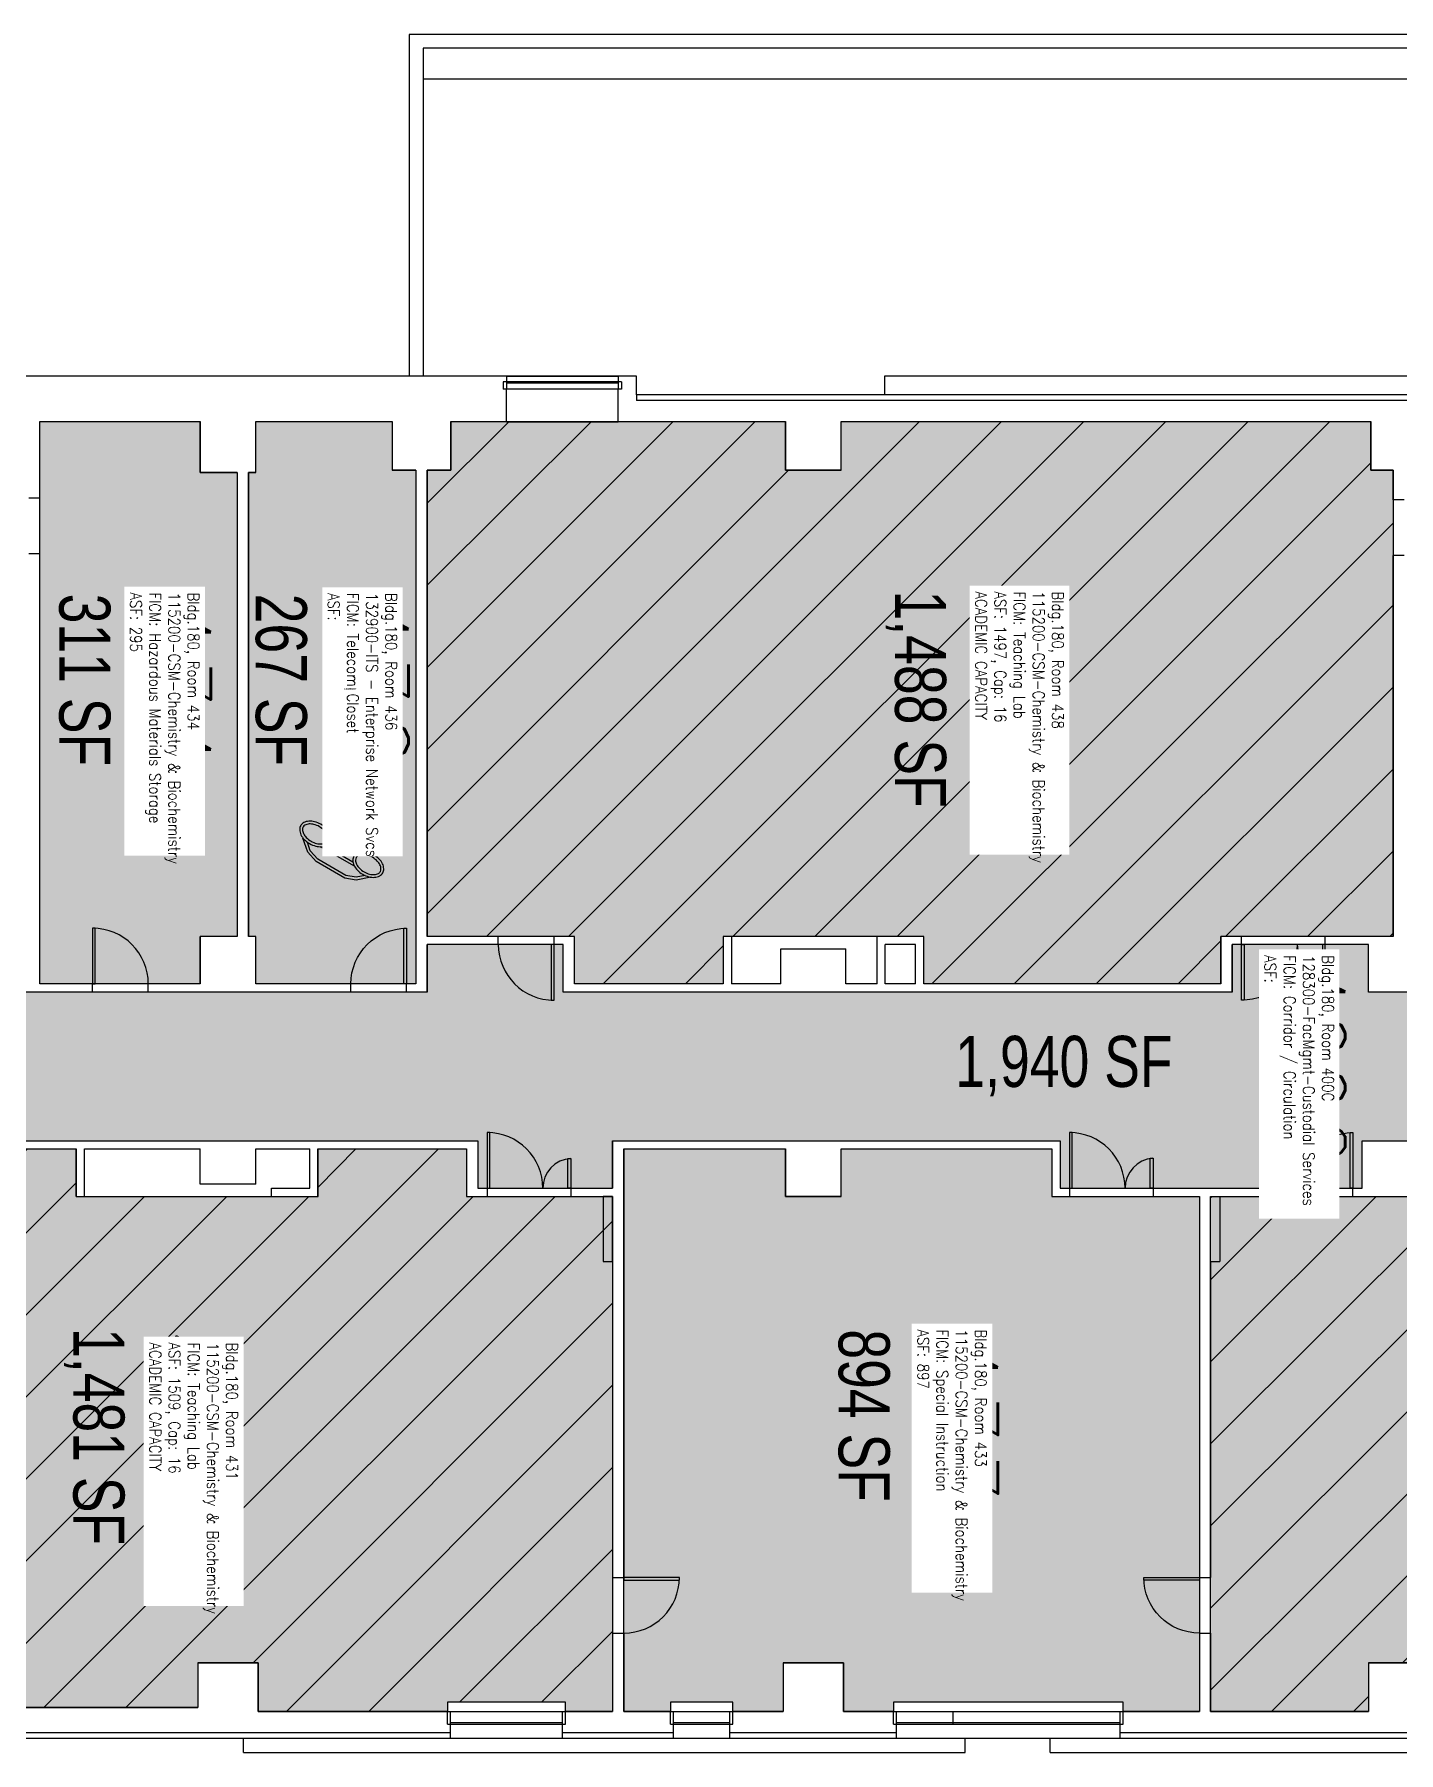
# Model space of a CAD drawing. Header units: inches. Extents: x 69211986 to 69217824, y 27675426 to 27678928.
# Drawn here: x 69215839 to 69216720, y 27677818 to 27678928 of the extents above; entities that cross this region are included whole.
import ezdxf
from ezdxf.enums import TextEntityAlignment as Align

# ---------------------------------------------------------------- set-up
doc = ezdxf.new("R2010")
doc.units = ezdxf.units.IN
doc.header["$LTSCALE"] = 0.25
doc.header["$MEASUREMENT"] = 0
doc.layers.get('0').update_dxf_attribs({"linetype": 'CONTINUOUS'})
for name, color, linetype in [('A-DOOR', 2, 'CONTINUOUS'), ('A-FLOR', 3, 'CONTINUOUS'), ('A-GLAZ', 1, 'CONTINUOUS'), ('A-IDEN-ICON', 4, 'CONTINUOUS'), ('A-IDEN-RNUM', 7, 'CONTINUOUS'), ('A-IDEN-SNUM', 4, 'CONTINUOUS'), ('A-IDEN-VNUM', 4, 'CONTINUOUS'), ('A-ROOF', 2, 'CONTINUOUS'), ('A-WALL', 5, 'CONTINUOUS'), ('AREA-ASSIGN', 7, 'CONTINUOUS'), ('AREA-GROSS', 1, 'CONTINUOUS'), ('AREA-TEXT', 3, 'CONTINUOUS'), ('Rooms-Capacity', 4, 'CONTINUOUS'), ('Rooms-Category-Color', 7, 'CONTINUOUS'), ('Rooms-College-Color', 7, 'CONTINUOUS'), ('Rooms-Department-Color', 7, 'CONTINUOUS'), ('Rooms-Division-Color', 7, 'CONTINUOUS'), ('Rooms-Information', 7, 'CONTINUOUS')]:
    doc.layers.add(name, color=color, linetype=linetype)
doc.styles.add('CP_AREA', font='arial.ttf', dxfattribs={"height": 15})
doc.styles.add('CP_ROOMSNUMBER', font='arial.ttf', dxfattribs={"height": 1})
doc.styles.add('ROOMVNUMBER', font='simplex.shx', dxfattribs={"width": 0.85})
pattern_1 = [(45, (0, 0), (-26.516504294, 26.516504294), [])]

# ---------------------------------------------------------------- blocks, each defined once
blk = doc.blocks.new('Z08D36')
at = {"linetype": 'Continuous', "lineweight": -3}
blk.add_lwpolyline([(-18, 0), (-16.25, 0), (-16.25, 36), (-18, 36)], close=True, dxfattribs=at)
blk.add_arc((-18, 0), 36, 0, 90)
blk = doc.blocks.new('CPPHONE')
for p, q in [((0.0096, 0.0252), (-0.0196, -0.0252)), ((0.0169, 0.0279), (-0.0182, -0.0329))]:
    blk.add_line(p, q)
for points in [[(0.0288, 0.0786, 0.139889), (0.0216, 0.0804, 0.107118), (0.0122, 0.0781, 0.079812), (0.0039, 0.0722, 0.067459), (-0.0035, 0.0626, 0.067459), (-0.008, 0.0515, 0.079812), (-0.009, 0.0413, 0.107118), (-0.0064, 0.032, 0.139889), (-0.0012, 0.0267, 0.139889), (0.0061, 0.0248, 0.107118), (0.0155, 0.0272, 0.079812), (0.0238, 0.0331, 0.067459), (0.0312, 0.0426, 0.067459), (0.0357, 0.0538, 0.079812), (0.0367, 0.0639, 0.107118), (0.034, 0.0732, 0.139889)], [(0.0263, 0.0743, 0.139889), (0.0218, 0.0754, 0.107118), (0.0144, 0.0736, 0.079812), (0.0074, 0.0686, 0.067459), (0.0008, 0.0601, 0.067459), (-0.0032, 0.0502, 0.079812), (-0.004, 0.0417, 0.107118), (-0.0019, 0.0344, 0.139889), (0.0013, 0.031, 0.139889), (0.0059, 0.0298, 0.107118), (0.0133, 0.0317, 0.079812), (0.0203, 0.0367, 0.067459), (0.0268, 0.0451, 0.067459), (0.0309, 0.055, 0.079812), (0.0317, 0.0636, 0.107118), (0.0296, 0.0709, 0.139889)], [(-0.0262, -0.0167, 0.139889), (-0.0334, -0.0148, 0.107118), (-0.0428, -0.0172, 0.079812), (-0.0511, -0.0231, 0.067459), (-0.0585, -0.0326, 0.067459), (-0.063, -0.0438, 0.079812), (-0.064, -0.0539, 0.107118), (-0.0614, -0.0632, 0.139889), (-0.0562, -0.0686, 0.139889), (-0.0489, -0.0704, 0.107118), (-0.0395, -0.0681, 0.079812), (-0.0312, -0.0622, 0.067459), (-0.0238, -0.0526, 0.067459), (-0.0193, -0.0415, 0.079812), (-0.0183, -0.0313, 0.107118), (-0.021, -0.022, 0.139889)], [(-0.0287, -0.021, 0.139889), (-0.0332, -0.0198, 0.107118), (-0.0406, -0.0217, 0.079812), (-0.0476, -0.0267, 0.067459), (-0.0542, -0.0351, 0.067459), (-0.0582, -0.045, 0.079812), (-0.059, -0.0536, 0.107118), (-0.0569, -0.0609, 0.139889), (-0.0537, -0.0643, 0.139889), (-0.0491, -0.0654, 0.107118), (-0.0417, -0.0636, 0.079812), (-0.0347, -0.0586, 0.067459), (-0.0282, -0.0501, 0.067459), (-0.0241, -0.0402, 0.079812), (-0.0233, -0.0317, 0.107118), (-0.0254, -0.0244, 0.139889)]]:
    blk.add_lwpolyline(points, format="xyb", close=True)
for points in [[(0.0364, 0.0572), (0.0417, 0.0308), (0.0382, 0.0108), (0.0082, -0.0411), (-0.0083, -0.0558), (-0.0338, -0.0645)], [(0.0334, 0.047), (0.0366, 0.0307), (0.0334, 0.0126), (0.0043, -0.0379), (-0.0109, -0.0514), (-0.0265, -0.0567)]]:
    blk.add_lwpolyline(points)

msp = doc.modelspace()

# ---------------------------------------------------------------- hatches: boundary and pattern name
at = {"layer": 'Rooms-Capacity'}
h = msp.add_hatch(dxfattribs=at)
h.set_pattern_fill('ANSI31', color=256, scale=300, style=0)
h.set_pattern_definition(pattern_1)
h.paths.add_polyline_path([(69216283.6, 27678314.6), (69216187.6, 27678314.6), (69216187.6, 27678345.3), (69216092.3, 27678345.3), (69216092.3, 27678646.5), (69216107.7, 27678646.5), (69216107.7, 27678678), (69216141.5, 27678678), (69216143.5, 27678678), (69216215.8, 27678678), (69216217.8, 27678678), (69216323.7, 27678678), (69216323.7, 27678646.5), (69216359.7, 27678646.5), (69216359.7, 27678678), (69216573.7, 27678678), (69216584.7, 27678678), (69216608.7, 27678678), (69216613.7, 27678678), (69216701.7, 27678678), (69216701.7, 27678646.5), (69216716.1, 27678646.5), (69216716.1, 27678345.3), (69216605, 27678345.3), (69216605, 27678314.6), (69216413, 27678314.6), (69216413, 27678345.3), (69216383, 27678345.3), (69216375.8, 27678345.3), (69216368.7, 27678345.3), (69216361.2, 27678345.3), (69216344.7, 27678345.3), (69216341.7, 27678345.3), (69216322.2, 27678345.3), (69216288.8, 27678345.3), (69216283.6, 27678345.3), (69216283.6, 27678314.6)])
h = msp.add_hatch(dxfattribs=at)
h.set_pattern_fill('ANSI31', color=256, scale=300, style=0)
h.set_pattern_definition(pattern_1)
h.paths.add_polyline_path([(69215912.7, 27678177.3), (69215936.7, 27678177.3), (69215945.7, 27678177.3), (69216021.9, 27678177.3), (69216021.9, 27678208.1), (69216117.8, 27678208.1), (69216117.8, 27678177.3), (69216212.1, 27678177.3), (69216212.1, 27677844.7), (69216181.8, 27677844.7), (69216181.8, 27677850.7), (69216105.5, 27677850.7), (69216105.5, 27677844.7), (69215983.2, 27677844.7), (69215983.2, 27677876.2), (69215944.2, 27677876.2), (69215944.2, 27677847.3), (69215605.2, 27677847.3), (69215605.2, 27677876.2), (69215588.3, 27677876.2), (69215588.3, 27678177.3), (69215673.7, 27678177.3), (69215673.7, 27678208.1), (69215865.7, 27678208.1), (69215865.7, 27678177.3), (69215871, 27678177.3)])
h = msp.add_hatch(dxfattribs=at)
h.set_pattern_fill('ANSI31', color=256, scale=300, style=0)
h.set_pattern_definition(pattern_1)
h.paths.add_polyline_path([(69217189.8, 27677844.7), (69217189.8, 27677850.7), (69217149.5, 27677850.7), (69217149.5, 27677844.7), (69217115.7, 27677844.7), (69217115.7, 27677876.2), (69217079.7, 27677876.2), (69217079.7, 27677844.7), (69216739.2, 27677844.7), (69216739.2, 27677876.2), (69216700.2, 27677876.2), (69216700.2, 27677844.7), (69216598.3, 27677844.7), (69216598.3, 27678177.3), (69216737.7, 27678177.3), (69216737.7, 27678208.1), (69216881.7, 27678208.1), (69216881.7, 27678177.3), (69216887, 27678177.3), (69216896.7, 27678177.3), (69216920.7, 27678177.3), (69216930.5, 27678177.3), (69216935.7, 27678177.3), (69216935.7, 27678208.1), (69217079.7, 27678208.1), (69217079.7, 27678177.3), (69217221.1, 27678177.3), (69217221.1, 27678099.9), (69217221.1, 27677844.7)])
at = {"layer": 'Rooms-Category-Color', "true_color": 0xe3c5e1}
msp.add_hatch(color=254, dxfattribs=at).paths.add_polyline_path([(69215842.3, 27678678), (69215945.7, 27678678), (69215945.7, 27678645), (69215969.7, 27678645), (69215969.7, 27678345.3), (69215945.7, 27678345.3), (69215945.7, 27678314.6), (69215842.3, 27678314.6)])
at = {"layer": 'Rooms-Category-Color', "true_color": 0xadadad}
for points in [[(69215981.7, 27678678), (69216069.7, 27678678), (69216069.7, 27678646.5), (69216085.1, 27678646.5), (69216085.1, 27678314.6), (69215981.7, 27678314.6), (69215981.7, 27678345.3), (69215977, 27678345.3), (69215977, 27678645), (69215981.7, 27678645)], [(69217598.1, 27678340.1), (69217495.7, 27678340.1), (69217495.7, 27678309.3), (69217076.2, 27678309.3), (69217076.2, 27678340.1), (69216975.3, 27678340.1), (69216975.3, 27678309.3), (69216829.2, 27678309.3), (69216829.2, 27678340.1), (69216739.2, 27678340.1), (69216739.2, 27678309.3), (69216700.2, 27678309.3), (69216700.2, 27678340.1), (69216612.2, 27678340.1), (69216612.2, 27678309.3), (69216180.3, 27678309.3), (69216180.3, 27678340.1), (69216092.3, 27678340.1), (69216092.3, 27678309.3), (69215676.7, 27678309.3), (69215676.7, 27678340.1), (69215603.7, 27678340.1), (69215603.7, 27678309.3), (69215315.7, 27678309.3), (69215315.7, 27678213.3), (69215351.7, 27678213.3), (69215351.7, 27678195.3), (69215401.3, 27678195.3), (69215401.3, 27678213.3), (69215462.9, 27678213.3), (69215603.7, 27678213.3), (69215603.7, 27678182.6), (69215666.5, 27678182.6), (69215666.5, 27678213.3), (69216125.1, 27678213.3), (69216125.1, 27678182.6), (69216212.1, 27678182.6), (69216212.1, 27678213.3), (69216501.1, 27678213.3), (69216501.1, 27678182.6), (69216696.2, 27678182.6), (69216696.2, 27678213.3), (69217121.3, 27678213.3), (69217121.3, 27678182.6), (69217221.1, 27678182.6), (69217221.1, 27678213.3), (69217253.1, 27678213.3), (69217253.1, 27678177.3), (69217226.3, 27678177.3), (69217226.3, 27678155.7), (69217245.8, 27678083), (69217570.2, 27678169.9), (69217570.2, 27678213.3), (69217598.1, 27678213.3), (69217598.1, 27678227.2)]]:
    msp.add_hatch(color=253, dxfattribs=at).paths.add_polyline_path(points)
at = {"layer": 'Rooms-Category-Color', "true_color": 0xe3f498}
for points in [[(69216283.6, 27678314.6), (69216187.6, 27678314.6), (69216187.6, 27678345.3), (69216092.3, 27678345.3), (69216092.3, 27678646.5), (69216107.7, 27678646.5), (69216107.7, 27678678), (69216141.5, 27678678), (69216143.5, 27678678), (69216215.8, 27678678), (69216217.8, 27678678), (69216323.7, 27678678), (69216323.7, 27678646.5), (69216359.7, 27678646.5), (69216359.7, 27678678), (69216573.7, 27678678), (69216584.7, 27678678), (69216608.7, 27678678), (69216613.7, 27678678), (69216701.7, 27678678), (69216701.7, 27678646.5), (69216716.1, 27678646.5), (69216716.1, 27678345.3), (69216605, 27678345.3), (69216605, 27678314.6), (69216413, 27678314.6), (69216413, 27678345.3), (69216383, 27678345.3), (69216375.8, 27678345.3), (69216368.7, 27678345.3), (69216361.2, 27678345.3), (69216344.7, 27678345.3), (69216341.7, 27678345.3), (69216322.2, 27678345.3), (69216288.8, 27678345.3), (69216283.6, 27678345.3), (69216283.6, 27678314.6)], [(69215912.7, 27678177.3), (69215936.7, 27678177.3), (69215945.7, 27678177.3), (69216021.9, 27678177.3), (69216021.9, 27678208.1), (69216117.8, 27678208.1), (69216117.8, 27678177.3), (69216212.1, 27678177.3), (69216212.1, 27677844.7), (69216181.8, 27677844.7), (69216181.8, 27677850.7), (69216105.5, 27677850.7), (69216105.5, 27677844.7), (69215983.2, 27677844.7), (69215983.2, 27677876.2), (69215944.2, 27677876.2), (69215944.2, 27677847.3), (69215605.2, 27677847.3), (69215605.2, 27677876.2), (69215588.3, 27677876.2), (69215588.3, 27678177.3), (69215673.7, 27678177.3), (69215673.7, 27678208.1), (69215865.7, 27678208.1), (69215865.7, 27678177.3), (69215871, 27678177.3)], [(69216541.8, 27677844.7), (69216541.8, 27677850.7), (69216393.5, 27677850.7), (69216393.5, 27677844.7), (69216361.2, 27677844.7), (69216361.2, 27677876.2), (69216322.2, 27677876.2), (69216322.2, 27677844.7), (69216289.8, 27677844.7), (69216289.8, 27677850.7), (69216249.5, 27677850.7), (69216249.5, 27677844.7), (69216219.3, 27677844.7), (69216219.3, 27678208.1), (69216323.7, 27678208.1), (69216323.7, 27678177.6), (69216359.7, 27678177.6), (69216359.7, 27678208.1), (69216495.8, 27678208.1), (69216495.8, 27678177.3), (69216591.1, 27678177.3), (69216591.1, 27677844.7), (69216541.8, 27677844.7)], [(69217189.8, 27677844.7), (69217189.8, 27677850.7), (69217149.5, 27677850.7), (69217149.5, 27677844.7), (69217115.7, 27677844.7), (69217115.7, 27677876.2), (69217079.7, 27677876.2), (69217079.7, 27677844.7), (69216739.2, 27677844.7), (69216739.2, 27677876.2), (69216700.2, 27677876.2), (69216700.2, 27677844.7), (69216598.3, 27677844.7), (69216598.3, 27678177.3), (69216737.7, 27678177.3), (69216737.7, 27678208.1), (69216881.7, 27678208.1), (69216881.7, 27678177.3), (69216887, 27678177.3), (69216896.7, 27678177.3), (69216920.7, 27678177.3), (69216930.5, 27678177.3), (69216935.7, 27678177.3), (69216935.7, 27678208.1), (69217079.7, 27678208.1), (69217079.7, 27678177.3), (69217221.1, 27678177.3), (69217221.1, 27678099.9), (69217221.1, 27677844.7)]]:
    msp.add_hatch(color=61, dxfattribs=at).paths.add_polyline_path(points)
at = {"layer": 'Rooms-College-Color', "true_color": 0xffe090}
for points in [[(69215842.3, 27678678), (69215945.7, 27678678), (69215945.7, 27678645), (69215969.7, 27678645), (69215969.7, 27678345.3), (69215945.7, 27678345.3), (69215945.7, 27678314.6), (69215842.3, 27678314.6)], [(69216283.6, 27678314.6), (69216187.6, 27678314.6), (69216187.6, 27678345.3), (69216092.3, 27678345.3), (69216092.3, 27678646.5), (69216107.7, 27678646.5), (69216107.7, 27678678), (69216141.5, 27678678), (69216143.5, 27678678), (69216215.8, 27678678), (69216217.8, 27678678), (69216323.7, 27678678), (69216323.7, 27678646.5), (69216359.7, 27678646.5), (69216359.7, 27678678), (69216573.7, 27678678), (69216584.7, 27678678), (69216608.7, 27678678), (69216613.7, 27678678), (69216701.7, 27678678), (69216701.7, 27678646.5), (69216716.1, 27678646.5), (69216716.1, 27678345.3), (69216605, 27678345.3), (69216605, 27678314.6), (69216413, 27678314.6), (69216413, 27678345.3), (69216383, 27678345.3), (69216375.8, 27678345.3), (69216368.7, 27678345.3), (69216361.2, 27678345.3), (69216344.7, 27678345.3), (69216341.7, 27678345.3), (69216322.2, 27678345.3), (69216288.8, 27678345.3), (69216283.6, 27678345.3), (69216283.6, 27678314.6)], [(69215912.7, 27678177.3), (69215936.7, 27678177.3), (69215945.7, 27678177.3), (69216021.9, 27678177.3), (69216021.9, 27678208.1), (69216117.8, 27678208.1), (69216117.8, 27678177.3), (69216212.1, 27678177.3), (69216212.1, 27677844.7), (69216181.8, 27677844.7), (69216181.8, 27677850.7), (69216105.5, 27677850.7), (69216105.5, 27677844.7), (69215983.2, 27677844.7), (69215983.2, 27677876.2), (69215944.2, 27677876.2), (69215944.2, 27677847.3), (69215605.2, 27677847.3), (69215605.2, 27677876.2), (69215588.3, 27677876.2), (69215588.3, 27678177.3), (69215673.7, 27678177.3), (69215673.7, 27678208.1), (69215865.7, 27678208.1), (69215865.7, 27678177.3), (69215871, 27678177.3)], [(69216541.8, 27677844.7), (69216541.8, 27677850.7), (69216393.5, 27677850.7), (69216393.5, 27677844.7), (69216361.2, 27677844.7), (69216361.2, 27677876.2), (69216322.2, 27677876.2), (69216322.2, 27677844.7), (69216289.8, 27677844.7), (69216289.8, 27677850.7), (69216249.5, 27677850.7), (69216249.5, 27677844.7), (69216219.3, 27677844.7), (69216219.3, 27678208.1), (69216323.7, 27678208.1), (69216323.7, 27678177.6), (69216359.7, 27678177.6), (69216359.7, 27678208.1), (69216495.8, 27678208.1), (69216495.8, 27678177.3), (69216591.1, 27678177.3), (69216591.1, 27677844.7), (69216541.8, 27677844.7)], [(69217189.8, 27677844.7), (69217189.8, 27677850.7), (69217149.5, 27677850.7), (69217149.5, 27677844.7), (69217115.7, 27677844.7), (69217115.7, 27677876.2), (69217079.7, 27677876.2), (69217079.7, 27677844.7), (69216739.2, 27677844.7), (69216739.2, 27677876.2), (69216700.2, 27677876.2), (69216700.2, 27677844.7), (69216598.3, 27677844.7), (69216598.3, 27678177.3), (69216737.7, 27678177.3), (69216737.7, 27678208.1), (69216881.7, 27678208.1), (69216881.7, 27678177.3), (69216887, 27678177.3), (69216896.7, 27678177.3), (69216920.7, 27678177.3), (69216930.5, 27678177.3), (69216935.7, 27678177.3), (69216935.7, 27678208.1), (69217079.7, 27678208.1), (69217079.7, 27678177.3), (69217221.1, 27678177.3), (69217221.1, 27678099.9), (69217221.1, 27677844.7)]]:
    msp.add_hatch(color=41, dxfattribs=at).paths.add_polyline_path(points)
at = {"layer": 'Rooms-College-Color', "true_color": 0xadadad}
for points in [[(69215981.7, 27678678), (69216069.7, 27678678), (69216069.7, 27678646.5), (69216085.1, 27678646.5), (69216085.1, 27678314.6), (69215981.7, 27678314.6), (69215981.7, 27678345.3), (69215977, 27678345.3), (69215977, 27678645), (69215981.7, 27678645)], [(69217598.1, 27678340.1), (69217495.7, 27678340.1), (69217495.7, 27678309.3), (69217076.2, 27678309.3), (69217076.2, 27678340.1), (69216975.3, 27678340.1), (69216975.3, 27678309.3), (69216829.2, 27678309.3), (69216829.2, 27678340.1), (69216739.2, 27678340.1), (69216739.2, 27678309.3), (69216700.2, 27678309.3), (69216700.2, 27678340.1), (69216612.2, 27678340.1), (69216612.2, 27678309.3), (69216180.3, 27678309.3), (69216180.3, 27678340.1), (69216092.3, 27678340.1), (69216092.3, 27678309.3), (69215676.7, 27678309.3), (69215676.7, 27678340.1), (69215603.7, 27678340.1), (69215603.7, 27678309.3), (69215315.7, 27678309.3), (69215315.7, 27678213.3), (69215351.7, 27678213.3), (69215351.7, 27678195.3), (69215401.3, 27678195.3), (69215401.3, 27678213.3), (69215462.9, 27678213.3), (69215603.7, 27678213.3), (69215603.7, 27678182.6), (69215666.5, 27678182.6), (69215666.5, 27678213.3), (69216125.1, 27678213.3), (69216125.1, 27678182.6), (69216212.1, 27678182.6), (69216212.1, 27678213.3), (69216501.1, 27678213.3), (69216501.1, 27678182.6), (69216696.2, 27678182.6), (69216696.2, 27678213.3), (69217121.3, 27678213.3), (69217121.3, 27678182.6), (69217221.1, 27678182.6), (69217221.1, 27678213.3), (69217253.1, 27678213.3), (69217253.1, 27678177.3), (69217226.3, 27678177.3), (69217226.3, 27678155.7), (69217245.8, 27678083), (69217570.2, 27678169.9), (69217570.2, 27678213.3), (69217598.1, 27678213.3), (69217598.1, 27678227.2)]]:
    msp.add_hatch(color=253, dxfattribs=at).paths.add_polyline_path(points)
at = {"layer": 'Rooms-Department-Color', "true_color": 0xffe090}
for points in [[(69215842.3, 27678678), (69215945.7, 27678678), (69215945.7, 27678645), (69215969.7, 27678645), (69215969.7, 27678345.3), (69215945.7, 27678345.3), (69215945.7, 27678314.6), (69215842.3, 27678314.6)], [(69216283.6, 27678314.6), (69216187.6, 27678314.6), (69216187.6, 27678345.3), (69216092.3, 27678345.3), (69216092.3, 27678646.5), (69216107.7, 27678646.5), (69216107.7, 27678678), (69216141.5, 27678678), (69216143.5, 27678678), (69216215.8, 27678678), (69216217.8, 27678678), (69216323.7, 27678678), (69216323.7, 27678646.5), (69216359.7, 27678646.5), (69216359.7, 27678678), (69216573.7, 27678678), (69216584.7, 27678678), (69216608.7, 27678678), (69216613.7, 27678678), (69216701.7, 27678678), (69216701.7, 27678646.5), (69216716.1, 27678646.5), (69216716.1, 27678345.3), (69216605, 27678345.3), (69216605, 27678314.6), (69216413, 27678314.6), (69216413, 27678345.3), (69216383, 27678345.3), (69216375.8, 27678345.3), (69216368.7, 27678345.3), (69216361.2, 27678345.3), (69216344.7, 27678345.3), (69216341.7, 27678345.3), (69216322.2, 27678345.3), (69216288.8, 27678345.3), (69216283.6, 27678345.3), (69216283.6, 27678314.6)], [(69215912.7, 27678177.3), (69215936.7, 27678177.3), (69215945.7, 27678177.3), (69216021.9, 27678177.3), (69216021.9, 27678208.1), (69216117.8, 27678208.1), (69216117.8, 27678177.3), (69216212.1, 27678177.3), (69216212.1, 27677844.7), (69216181.8, 27677844.7), (69216181.8, 27677850.7), (69216105.5, 27677850.7), (69216105.5, 27677844.7), (69215983.2, 27677844.7), (69215983.2, 27677876.2), (69215944.2, 27677876.2), (69215944.2, 27677847.3), (69215605.2, 27677847.3), (69215605.2, 27677876.2), (69215588.3, 27677876.2), (69215588.3, 27678177.3), (69215673.7, 27678177.3), (69215673.7, 27678208.1), (69215865.7, 27678208.1), (69215865.7, 27678177.3), (69215871, 27678177.3)], [(69216541.8, 27677844.7), (69216541.8, 27677850.7), (69216393.5, 27677850.7), (69216393.5, 27677844.7), (69216361.2, 27677844.7), (69216361.2, 27677876.2), (69216322.2, 27677876.2), (69216322.2, 27677844.7), (69216289.8, 27677844.7), (69216289.8, 27677850.7), (69216249.5, 27677850.7), (69216249.5, 27677844.7), (69216219.3, 27677844.7), (69216219.3, 27678208.1), (69216323.7, 27678208.1), (69216323.7, 27678177.6), (69216359.7, 27678177.6), (69216359.7, 27678208.1), (69216495.8, 27678208.1), (69216495.8, 27678177.3), (69216591.1, 27678177.3), (69216591.1, 27677844.7), (69216541.8, 27677844.7)], [(69217189.8, 27677844.7), (69217189.8, 27677850.7), (69217149.5, 27677850.7), (69217149.5, 27677844.7), (69217115.7, 27677844.7), (69217115.7, 27677876.2), (69217079.7, 27677876.2), (69217079.7, 27677844.7), (69216739.2, 27677844.7), (69216739.2, 27677876.2), (69216700.2, 27677876.2), (69216700.2, 27677844.7), (69216598.3, 27677844.7), (69216598.3, 27678177.3), (69216737.7, 27678177.3), (69216737.7, 27678208.1), (69216881.7, 27678208.1), (69216881.7, 27678177.3), (69216887, 27678177.3), (69216896.7, 27678177.3), (69216920.7, 27678177.3), (69216930.5, 27678177.3), (69216935.7, 27678177.3), (69216935.7, 27678208.1), (69217079.7, 27678208.1), (69217079.7, 27678177.3), (69217221.1, 27678177.3), (69217221.1, 27678099.9), (69217221.1, 27677844.7)]]:
    msp.add_hatch(color=41, dxfattribs=at).paths.add_polyline_path(points)
at = {"layer": 'Rooms-Department-Color', "true_color": 0xacacac}
for points in [[(69215981.7, 27678678), (69216069.7, 27678678), (69216069.7, 27678646.5), (69216085.1, 27678646.5), (69216085.1, 27678314.6), (69215981.7, 27678314.6), (69215981.7, 27678345.3), (69215977, 27678345.3), (69215977, 27678645), (69215981.7, 27678645)], [(69217598.1, 27678340.1), (69217495.7, 27678340.1), (69217495.7, 27678309.3), (69217076.2, 27678309.3), (69217076.2, 27678340.1), (69216975.3, 27678340.1), (69216975.3, 27678309.3), (69216829.2, 27678309.3), (69216829.2, 27678340.1), (69216739.2, 27678340.1), (69216739.2, 27678309.3), (69216700.2, 27678309.3), (69216700.2, 27678340.1), (69216612.2, 27678340.1), (69216612.2, 27678309.3), (69216180.3, 27678309.3), (69216180.3, 27678340.1), (69216092.3, 27678340.1), (69216092.3, 27678309.3), (69215676.7, 27678309.3), (69215676.7, 27678340.1), (69215603.7, 27678340.1), (69215603.7, 27678309.3), (69215315.7, 27678309.3), (69215315.7, 27678213.3), (69215351.7, 27678213.3), (69215351.7, 27678195.3), (69215401.3, 27678195.3), (69215401.3, 27678213.3), (69215462.9, 27678213.3), (69215603.7, 27678213.3), (69215603.7, 27678182.6), (69215666.5, 27678182.6), (69215666.5, 27678213.3), (69216125.1, 27678213.3), (69216125.1, 27678182.6), (69216212.1, 27678182.6), (69216212.1, 27678213.3), (69216501.1, 27678213.3), (69216501.1, 27678182.6), (69216696.2, 27678182.6), (69216696.2, 27678213.3), (69217121.3, 27678213.3), (69217121.3, 27678182.6), (69217221.1, 27678182.6), (69217221.1, 27678213.3), (69217253.1, 27678213.3), (69217253.1, 27678177.3), (69217226.3, 27678177.3), (69217226.3, 27678155.7), (69217245.8, 27678083), (69217570.2, 27678169.9), (69217570.2, 27678213.3), (69217598.1, 27678213.3), (69217598.1, 27678227.2)]]:
    msp.add_hatch(color=253, dxfattribs=at).paths.add_polyline_path(points)
at = {"layer": 'Rooms-Division-Color', "true_color": 0xffe090}
for points in [[(69215842.3, 27678678), (69215945.7, 27678678), (69215945.7, 27678645), (69215969.7, 27678645), (69215969.7, 27678345.3), (69215945.7, 27678345.3), (69215945.7, 27678314.6), (69215842.3, 27678314.6)], [(69216283.6, 27678314.6), (69216187.6, 27678314.6), (69216187.6, 27678345.3), (69216092.3, 27678345.3), (69216092.3, 27678646.5), (69216107.7, 27678646.5), (69216107.7, 27678678), (69216141.5, 27678678), (69216143.5, 27678678), (69216215.8, 27678678), (69216217.8, 27678678), (69216323.7, 27678678), (69216323.7, 27678646.5), (69216359.7, 27678646.5), (69216359.7, 27678678), (69216573.7, 27678678), (69216584.7, 27678678), (69216608.7, 27678678), (69216613.7, 27678678), (69216701.7, 27678678), (69216701.7, 27678646.5), (69216716.1, 27678646.5), (69216716.1, 27678345.3), (69216605, 27678345.3), (69216605, 27678314.6), (69216413, 27678314.6), (69216413, 27678345.3), (69216383, 27678345.3), (69216375.8, 27678345.3), (69216368.7, 27678345.3), (69216361.2, 27678345.3), (69216344.7, 27678345.3), (69216341.7, 27678345.3), (69216322.2, 27678345.3), (69216288.8, 27678345.3), (69216283.6, 27678345.3), (69216283.6, 27678314.6)], [(69215912.7, 27678177.3), (69215936.7, 27678177.3), (69215945.7, 27678177.3), (69216021.9, 27678177.3), (69216021.9, 27678208.1), (69216117.8, 27678208.1), (69216117.8, 27678177.3), (69216212.1, 27678177.3), (69216212.1, 27677844.7), (69216181.8, 27677844.7), (69216181.8, 27677850.7), (69216105.5, 27677850.7), (69216105.5, 27677844.7), (69215983.2, 27677844.7), (69215983.2, 27677876.2), (69215944.2, 27677876.2), (69215944.2, 27677847.3), (69215605.2, 27677847.3), (69215605.2, 27677876.2), (69215588.3, 27677876.2), (69215588.3, 27678177.3), (69215673.7, 27678177.3), (69215673.7, 27678208.1), (69215865.7, 27678208.1), (69215865.7, 27678177.3), (69215871, 27678177.3)], [(69216541.8, 27677844.7), (69216541.8, 27677850.7), (69216393.5, 27677850.7), (69216393.5, 27677844.7), (69216361.2, 27677844.7), (69216361.2, 27677876.2), (69216322.2, 27677876.2), (69216322.2, 27677844.7), (69216289.8, 27677844.7), (69216289.8, 27677850.7), (69216249.5, 27677850.7), (69216249.5, 27677844.7), (69216219.3, 27677844.7), (69216219.3, 27678208.1), (69216323.7, 27678208.1), (69216323.7, 27678177.6), (69216359.7, 27678177.6), (69216359.7, 27678208.1), (69216495.8, 27678208.1), (69216495.8, 27678177.3), (69216591.1, 27678177.3), (69216591.1, 27677844.7), (69216541.8, 27677844.7)], [(69217189.8, 27677844.7), (69217189.8, 27677850.7), (69217149.5, 27677850.7), (69217149.5, 27677844.7), (69217115.7, 27677844.7), (69217115.7, 27677876.2), (69217079.7, 27677876.2), (69217079.7, 27677844.7), (69216739.2, 27677844.7), (69216739.2, 27677876.2), (69216700.2, 27677876.2), (69216700.2, 27677844.7), (69216598.3, 27677844.7), (69216598.3, 27678177.3), (69216737.7, 27678177.3), (69216737.7, 27678208.1), (69216881.7, 27678208.1), (69216881.7, 27678177.3), (69216887, 27678177.3), (69216896.7, 27678177.3), (69216920.7, 27678177.3), (69216930.5, 27678177.3), (69216935.7, 27678177.3), (69216935.7, 27678208.1), (69217079.7, 27678208.1), (69217079.7, 27678177.3), (69217221.1, 27678177.3), (69217221.1, 27678099.9), (69217221.1, 27677844.7)]]:
    msp.add_hatch(color=41, dxfattribs=at).paths.add_polyline_path(points)
at = {"layer": 'Rooms-Division-Color', "true_color": 0xadadad}
for points in [[(69215981.7, 27678678), (69216069.7, 27678678), (69216069.7, 27678646.5), (69216085.1, 27678646.5), (69216085.1, 27678314.6), (69215981.7, 27678314.6), (69215981.7, 27678345.3), (69215977, 27678345.3), (69215977, 27678645), (69215981.7, 27678645)], [(69217598.1, 27678340.1), (69217495.7, 27678340.1), (69217495.7, 27678309.3), (69217076.2, 27678309.3), (69217076.2, 27678340.1), (69216975.3, 27678340.1), (69216975.3, 27678309.3), (69216829.2, 27678309.3), (69216829.2, 27678340.1), (69216739.2, 27678340.1), (69216739.2, 27678309.3), (69216700.2, 27678309.3), (69216700.2, 27678340.1), (69216612.2, 27678340.1), (69216612.2, 27678309.3), (69216180.3, 27678309.3), (69216180.3, 27678340.1), (69216092.3, 27678340.1), (69216092.3, 27678309.3), (69215676.7, 27678309.3), (69215676.7, 27678340.1), (69215603.7, 27678340.1), (69215603.7, 27678309.3), (69215315.7, 27678309.3), (69215315.7, 27678213.3), (69215351.7, 27678213.3), (69215351.7, 27678195.3), (69215401.3, 27678195.3), (69215401.3, 27678213.3), (69215462.9, 27678213.3), (69215603.7, 27678213.3), (69215603.7, 27678182.6), (69215666.5, 27678182.6), (69215666.5, 27678213.3), (69216125.1, 27678213.3), (69216125.1, 27678182.6), (69216212.1, 27678182.6), (69216212.1, 27678213.3), (69216501.1, 27678213.3), (69216501.1, 27678182.6), (69216696.2, 27678182.6), (69216696.2, 27678213.3), (69217121.3, 27678213.3), (69217121.3, 27678182.6), (69217221.1, 27678182.6), (69217221.1, 27678213.3), (69217253.1, 27678213.3), (69217253.1, 27678177.3), (69217226.3, 27678177.3), (69217226.3, 27678155.7), (69217245.8, 27678083), (69217570.2, 27678169.9), (69217570.2, 27678213.3), (69217598.1, 27678213.3), (69217598.1, 27678227.2)]]:
    msp.add_hatch(color=253, dxfattribs=at).paths.add_polyline_path(points)

# ---------------------------------------------------------------- linework, layer by layer
at = {"layer": 'A-DOOR'}
for points in [[(69216672.2, 27678340.1), (69216670.5, 27678340.1), (69216670.5, 27678321.3), (69216672.2, 27678321.3)], [(69216185.1, 27678182.6), (69216183.3, 27678182.6), (69216183.3, 27678201.8), (69216185.1, 27678201.8)], [(69216561.1, 27678182.6), (69216559.3, 27678182.6), (69216559.3, 27678202.1), (69216561.1, 27678202.1)], [(69216636.2, 27678182.6), (69216637.9, 27678182.6), (69216637.9, 27678202.1), (69216636.2, 27678202.1)]]:
    msp.add_lwpolyline(points, close=True, dxfattribs=at)
for centre, radius, start, end in [((69216672.9, 27678340), 18.7, 179.6685, 267.9933), ((69216186.2, 27678182.8), 19.1, 93.2713, 180.5276), ((69216562.4, 27678182.8), 19.3, 93.9521, 180.6292), ((69216634.8, 27678182.8), 19.3, 359.3708, 86.0479)]:
    msp.add_arc(centre, radius, start, end, dxfattribs=at)
at = {"layer": 'A-FLOR'}
for p, q in [((69215973.7, 27677818.1), (69215973.7, 27677827.5)), ((69216439.7, 27677818.1), (69216439.7, 27677827.5)), ((69216494.7, 27677818.1), (69216494.7, 27677827.5)), ((69215973.7, 27677818.1), (69216439.7, 27677818.1)), ((69216494.7, 27677818.1), (69216836.7, 27677818.1))]:
    msp.add_line(p, q, dxfattribs=at)
msp.add_lwpolyline([(69216944.8, 27678695.2), (69216944.8, 27678707.2), (69216387.7, 27678707.2), (69216387.7, 27678695.2)], dxfattribs=at)
at = {"layer": 'A-GLAZ'}
for p, q in [((69216217.8, 27678698.8), (69216141.5, 27678698.8)), ((69216143.5, 27678707.2), (69216215.8, 27678707.2)), ((69216215.8, 27678703.6), (69216143.5, 27678703.6)), ((69216143.5, 27678703.6), (69216143.5, 27678698.8)), ((69216215.8, 27678702.6), (69216143.5, 27678702.6)), ((69216215.8, 27678703.6), (69216215.8, 27678698.8)), ((69216143.5, 27678677.8), (69216215.8, 27678677.8)), ((69216407.7, 27678340.1), (69216388.2, 27678340.1)), ((69216388.2, 27678314.6), (69216388.2, 27678340.1)), ((69216407.7, 27678314.6), (69216407.7, 27678340.1)), ((69216407.7, 27678314.6), (69216388.2, 27678314.6)), ((69216212.1, 27678177.3), (69216206.1, 27678177.3)), ((69216212.1, 27678135.3), (69216212.1, 27678177.3)), ((69216598.3, 27678135.3), (69216598.3, 27678177.3)), ((69216598.3, 27678177.3), (69216604.3, 27678177.3)), ((69216105.5, 27677844.7), (69216181.8, 27677844.7)), ((69216107.5, 27677836.5), (69216107.5, 27677844.7)), ((69216179.8, 27677836.5), (69216179.8, 27677844.7)), ((69216249.5, 27677844.7), (69216289.8, 27677844.7)), ((69216251.5, 27677836.5), (69216251.5, 27677844.7)), ((69216287.8, 27677836.5), (69216287.8, 27677844.7)), ((69216393.5, 27677844.7), (69216541.8, 27677844.7)), ((69216395.5, 27677836.5), (69216395.5, 27677844.7)), ((69216431.8, 27677844.7), (69216431.8, 27677836.5)), ((69216539.8, 27677836.5), (69216539.8, 27677844.7)), ((69216107.5, 27677837.5), (69216179.8, 27677837.5)), ((69216107.5, 27677836.5), (69216179.8, 27677836.5)), ((69216251.5, 27677837.5), (69216287.8, 27677837.5)), ((69216251.5, 27677836.5), (69216287.8, 27677836.5)), ((69216395.5, 27677837.5), (69216539.8, 27677837.5)), ((69216395.5, 27677836.5), (69216539.8, 27677836.5))]:
    msp.add_line(p, q, dxfattribs=at)
at = {"layer": 'A-ROOF'}
for p, q in [((69216791.6, 27678928), (69216080.8, 27678928)), ((69216080.8, 27678928), (69216080.8, 27678707.2)), ((69216782.6, 27678919), (69216089.8, 27678919)), ((69216089.8, 27678919), (69216089.8, 27678707.2)), ((69216782.6, 27678899), (69216089.8, 27678899))]:
    msp.add_line(p, q, dxfattribs=at)
at = {"layer": 'A-WALL'}
for p, q in [((69216143.5, 27678707.2), (69215783.7, 27678707.2)), ((69216143.5, 27678703.6), (69216141.5, 27678703.6)), ((69216141.5, 27678703.6), (69216141.5, 27678698.8)), ((69216143.5, 27678698.8), (69216141.5, 27678698.8)), ((69216143.5, 27678707.2), (69216143.5, 27678703.6)), ((69216143.5, 27678678), (69216143.5, 27678698.8)), ((69216227.5, 27678707.2), (69216215.8, 27678707.2)), ((69216215.8, 27678707.2), (69216215.8, 27678703.6)), ((69216217.8, 27678703.6), (69216215.8, 27678703.6)), ((69216217.8, 27678698.8), (69216215.8, 27678698.8)), ((69216215.8, 27678678), (69216215.8, 27678698.8)), ((69216217.8, 27678703.6), (69216217.8, 27678698.8)), ((69216227.5, 27678695.2), (69216227.5, 27678707.2)), ((69216791.5, 27678695.2), (69216227.5, 27678695.2)), ((69216227.5, 27678695.2), (69216227.5, 27678691.6)), ((69216791.5, 27678691.6), (69216227.5, 27678691.6)), ((69215842.3, 27678628.5), (69215842.3, 27678678)), ((69215842.3, 27678678), (69215945.7, 27678678)), ((69215945.7, 27678645), (69215945.7, 27678678)), ((69215981.7, 27678645), (69215981.7, 27678678)), ((69215981.7, 27678678), (69216069.7, 27678678)), ((69216069.7, 27678678), (69216069.7, 27678646.5)), ((69216107.7, 27678678), (69216107.7, 27678646.5)), ((69216107.7, 27678678), (69216143.5, 27678678)), ((69216215.8, 27678678), (69216323.7, 27678678)), ((69216323.7, 27678646.5), (69216323.7, 27678678)), ((69216359.7, 27678646.5), (69216359.7, 27678678)), ((69216359.7, 27678678), (69216701.7, 27678678)), ((69216701.7, 27678646.5), (69216701.7, 27678678)), ((69215969.7, 27678645), (69215945.7, 27678645)), ((69215969.7, 27678645), (69215969.7, 27678345.3)), ((69215981.7, 27678645), (69215977, 27678645)), ((69215977, 27678645), (69215977, 27678345.3)), ((69216085.1, 27678646.5), (69216069.7, 27678646.5)), ((69216085.1, 27678646.5), (69216085.1, 27678314.6)), ((69216107.7, 27678646.5), (69216092.3, 27678646.5)), ((69216092.3, 27678646.5), (69216092.3, 27678345.3)), ((69216359.7, 27678646.5), (69216323.7, 27678646.5)), ((69216716.1, 27678646.5), (69216701.7, 27678646.5)), ((69216716.1, 27678627.3), (69216716.1, 27678646.5)), ((69215842.3, 27678628.5), (69215835.1, 27678628.5)), ((69216723.3, 27678627.3), (69216716.1, 27678627.3)), ((69215842.3, 27678592.5), (69215835.1, 27678592.5)), ((69215842.3, 27678314.6), (69215842.3, 27678592.5)), ((69216716.1, 27678345.3), (69216716.1, 27678591.3)), ((69216723.3, 27678591.3), (69216716.1, 27678591.3)), ((69215945.7, 27678314.6), (69215945.7, 27678345.3)), ((69215969.7, 27678345.3), (69215945.7, 27678345.3)), ((69215981.7, 27678345.3), (69215977, 27678345.3)), ((69215981.7, 27678314.6), (69215981.7, 27678345.3)), ((69216138.3, 27678345.3), (69216092.3, 27678345.3)), ((69216138.3, 27678340.1), (69216138.3, 27678345.3)), ((69216174.3, 27678340.1), (69216174.3, 27678345.3)), ((69216187.6, 27678345.3), (69216174.3, 27678345.3)), ((69216187.6, 27678314.6), (69216187.6, 27678345.3)), ((69216288.8, 27678345.3), (69216283.6, 27678345.3)), ((69216283.6, 27678345.3), (69216283.6, 27678314.6)), ((69216288.8, 27678345.3), (69216288.8, 27678339.3)), ((69216413, 27678345.3), (69216383, 27678345.3)), ((69216383, 27678314.6), (69216383, 27678345.3)), ((69216413, 27678314.6), (69216413, 27678345.3)), ((69216618.2, 27678345.3), (69216605, 27678345.3)), ((69216605, 27678314.6), (69216605, 27678345.3)), ((69216618.2, 27678340.1), (69216618.2, 27678345.3)), ((69216716.1, 27678345.3), (69216672.2, 27678345.3)), ((69216672.2, 27678340.1), (69216672.2, 27678345.3)), ((69216092.3, 27678309.3), (69216092.3, 27678340.1)), ((69216138.3, 27678340.1), (69216092.3, 27678340.1)), ((69216180.3, 27678340.1), (69216174.3, 27678340.1)), ((69216180.3, 27678309.3), (69216180.3, 27678340.1)), ((69216288.8, 27678339.3), (69216288.8, 27678339.3)), ((69216288.8, 27678339.3), (69216288.8, 27678314.6)), ((69216320.7, 27678314.6), (69216320.7, 27678337.3)), ((69216320.7, 27678337.3), (69216362.7, 27678337.3)), ((69216362.7, 27678314.6), (69216362.7, 27678337.3)), ((69216618.2, 27678340.1), (69216612.2, 27678340.1)), ((69216612.2, 27678309.3), (69216612.2, 27678340.1)), ((69216700.2, 27678340.1), (69216672.2, 27678340.1)), ((69216700.2, 27678309.3), (69216700.2, 27678340.1)), ((69215876.3, 27678314.6), (69215842.3, 27678314.6)), ((69215876.3, 27678309.3), (69215876.3, 27678314.6)), ((69215912.3, 27678309.3), (69215912.3, 27678314.6)), ((69215945.7, 27678314.6), (69215912.3, 27678314.6)), ((69216043.1, 27678314.6), (69215981.7, 27678314.6)), ((69216043.1, 27678309.3), (69216043.1, 27678314.6)), ((69216079.1, 27678309.3), (69216079.1, 27678314.6)), ((69216085.1, 27678314.6), (69216079.1, 27678314.6)), ((69216283.6, 27678314.6), (69216187.6, 27678314.6)), ((69216320.7, 27678314.6), (69216288.8, 27678314.6)), ((69216383, 27678314.6), (69216362.7, 27678314.6)), ((69216605, 27678314.6), (69216413, 27678314.6)), ((69215876.3, 27678309.3), (69215783.5, 27678309.3)), ((69216043.1, 27678309.3), (69215912.3, 27678309.3)), ((69216092.3, 27678309.3), (69216079.1, 27678309.3)), ((69216612.2, 27678309.3), (69216180.3, 27678309.3)), ((69216739.2, 27678309.3), (69216700.2, 27678309.3)), ((69215666.5, 27678213.3), (69216125.1, 27678213.3)), ((69216125.1, 27678213.3), (69216125.1, 27678182.6)), ((69216212.1, 27678213.3), (69216212.1, 27678182.6)), ((69216212.1, 27678213.3), (69216501.1, 27678213.3)), ((69216501.1, 27678213.3), (69216501.1, 27678182.6)), ((69216696.2, 27678213.3), (69217121.3, 27678213.3)), ((69216696.2, 27678182.6), (69216696.2, 27678213.3)), ((69215673.7, 27678208.1), (69215865.7, 27678208.1)), ((69215865.7, 27678177.3), (69215865.7, 27678208.1)), ((69215871, 27678177.3), (69215871, 27678208.1)), ((69215871, 27678208.1), (69215945.7, 27678208.1)), ((69215945.7, 27678185.3), (69215945.7, 27678208.1)), ((69215981.7, 27678185.3), (69215981.7, 27678208.1)), ((69215981.7, 27678208.1), (69216016.6, 27678208.1)), ((69216016.6, 27678182.6), (69216016.6, 27678208.1)), ((69216021.8, 27678177.3), (69216021.8, 27678208.1)), ((69216021.8, 27678208.1), (69216117.8, 27678208.1)), ((69216117.8, 27678208.1), (69216117.8, 27678177.3)), ((69216219.3, 27678208.1), (69216219.3, 27677931.3)), ((69216219.3, 27678208.1), (69216323.7, 27678208.1)), ((69216323.7, 27678177.3), (69216323.7, 27678208.1)), ((69216359.7, 27678177.3), (69216359.7, 27678208.1)), ((69216359.7, 27678208.1), (69216495.8, 27678208.1)), ((69216495.8, 27678208.1), (69216495.8, 27678177.3)), ((69215865.7, 27678177.3), (69215871, 27678177.3)), ((69215871, 27678184.3), (69215871, 27678184.3)), ((69215981.7, 27678185.3), (69215945.7, 27678185.3)), ((69215991.8, 27678177.3), (69215991.8, 27678182.6)), ((69215991.8, 27678182.6), (69216016.6, 27678182.6)), ((69215991.8, 27678177.3), (69216021.8, 27678177.3)), ((69216117.8, 27678177.3), (69216131.1, 27678177.3)), ((69216125.1, 27678182.6), (69216131.1, 27678182.6)), ((69216131.1, 27678182.6), (69216131.1, 27678177.3)), ((69216185.1, 27678182.6), (69216185.1, 27678177.3)), ((69216185.1, 27678182.6), (69216212.1, 27678182.6)), ((69216185.1, 27678177.3), (69216206.1, 27678177.3)), ((69216206.1, 27678177.3), (69216206.1, 27678135.3)), ((69216323.7, 27678177.3), (69216359.7, 27678177.3)), ((69216495.8, 27678177.3), (69216507.1, 27678177.3)), ((69216501.1, 27678182.6), (69216507.1, 27678182.6)), ((69216507.1, 27678182.6), (69216507.1, 27678177.3)), ((69216561.1, 27678182.6), (69216561.1, 27678177.3)), ((69216561.1, 27678182.6), (69216636.2, 27678182.6)), ((69216561.1, 27678177.3), (69216591.1, 27678177.3)), ((69216591.1, 27678177.3), (69216591.1, 27677931.3)), ((69216604.3, 27678177.3), (69216636.2, 27678177.3)), ((69216604.3, 27678177.3), (69216604.3, 27678135.3)), ((69216636.2, 27678177.3), (69216636.2, 27678182.6)), ((69216690.2, 27678182.6), (69216696.2, 27678182.6)), ((69216690.2, 27678177.3), (69216690.2, 27678182.6)), ((69216690.2, 27678177.3), (69216737.7, 27678177.3)), ((69216206.1, 27678135.3), (69216212.1, 27678135.3)), ((69216212.1, 27678135.3), (69216212.1, 27677931.3)), ((69216598.3, 27678135.3), (69216598.3, 27677931.3)), ((69216598.3, 27678135.3), (69216604.3, 27678135.3)), ((69216212.1, 27677931.3), (69216219.3, 27677931.3)), ((69216591.1, 27677931.3), (69216598.3, 27677931.3)), ((69216212.1, 27677895.3), (69216212.1, 27677844.7)), ((69216212.1, 27677895.3), (69216219.3, 27677895.3)), ((69216219.3, 27677895.3), (69216219.3, 27677844.7)), ((69216591.1, 27677895.3), (69216591.1, 27677844.7)), ((69216591.1, 27677895.3), (69216598.3, 27677895.3)), ((69216598.3, 27677895.3), (69216598.3, 27677844.7)), ((69215944.2, 27677876.2), (69215944.2, 27677847.3)), ((69215944.2, 27677876.2), (69215983.2, 27677876.2)), ((69215983.2, 27677876.2), (69215983.2, 27677844.7)), ((69216322.2, 27677876.2), (69216322.2, 27677844.7)), ((69216322.2, 27677876.2), (69216361.2, 27677876.2)), ((69216361.2, 27677876.2), (69216361.2, 27677844.7)), ((69216700.2, 27677876.2), (69216700.2, 27677844.7)), ((69216700.2, 27677876.2), (69216739.2, 27677876.2)), ((69215605.2, 27677847.3), (69215944.2, 27677847.3)), ((69215983.2, 27677844.7), (69216105.5, 27677844.7)), ((69216105.5, 27677836.5), (69216105.5, 27677844.7)), ((69216181.8, 27677844.7), (69216212.1, 27677844.7)), ((69216181.8, 27677836.5), (69216181.8, 27677844.7)), ((69216219.3, 27677844.7), (69216249.5, 27677844.7)), ((69216249.5, 27677836.5), (69216249.5, 27677844.7)), ((69216289.8, 27677844.7), (69216322.2, 27677844.7)), ((69216289.8, 27677836.5), (69216289.8, 27677844.7)), ((69216361.2, 27677844.7), (69216393.5, 27677844.7)), ((69216393.5, 27677836.5), (69216393.5, 27677844.7)), ((69216541.8, 27677844.7), (69216591.1, 27677844.7)), ((69216541.8, 27677836.5), (69216541.8, 27677844.7)), ((69216598.3, 27677844.7), (69216700.2, 27677844.7)), ((69216105.5, 27677836.5), (69216107.5, 27677836.5)), ((69216107.5, 27677827.5), (69216107.5, 27677836.5)), ((69216179.8, 27677836.5), (69216181.8, 27677836.5)), ((69216179.8, 27677827.5), (69216179.8, 27677836.5)), ((69216249.5, 27677836.5), (69216251.5, 27677836.5)), ((69216251.5, 27677827.5), (69216251.5, 27677836.5)), ((69216287.8, 27677836.5), (69216289.8, 27677836.5)), ((69216287.8, 27677827.5), (69216287.8, 27677836.5)), ((69216393.5, 27677836.5), (69216395.5, 27677836.5)), ((69216395.5, 27677827.5), (69216395.5, 27677836.5)), ((69216539.8, 27677836.5), (69216541.8, 27677836.5)), ((69216539.8, 27677827.5), (69216539.8, 27677836.5)), ((69215675.4, 27677831.1), (69216107.5, 27677831.1)), ((69215675.4, 27677827.5), (69216107.5, 27677827.5)), ((69216179.8, 27677831.1), (69216251.5, 27677831.1)), ((69216179.8, 27677827.5), (69216251.5, 27677827.5)), ((69216287.8, 27677831.1), (69216395.5, 27677831.1)), ((69216287.8, 27677827.5), (69216395.5, 27677827.5)), ((69216539.8, 27677831.1), (69217151.5, 27677831.1)), ((69216539.8, 27677827.5), (69217151.5, 27677827.5))]:
    msp.add_line(p, q, dxfattribs=at)
at = {"layer": 'AREA-ASSIGN'}
for points in [[(69215842.3, 27678678), (69215945.7, 27678678), (69215945.7, 27678645), (69215969.7, 27678645), (69215969.7, 27678345.3), (69215969.7, 27678345.3), (69215969.7, 27678345.3), (69215969.7, 27678345.3), (69215969.7, 27678345.3), (69215945.7, 27678345.3), (69215945.7, 27678314.6), (69215842.3, 27678314.6)], [(69215981.7, 27678678), (69216069.7, 27678678), (69216069.7, 27678646.5), (69216085.1, 27678646.5), (69216085.1, 27678314.6), (69215981.7, 27678314.6), (69215981.7, 27678345.3), (69215977, 27678345.3), (69215977, 27678645), (69215981.7, 27678645)], [(69216283.6, 27678314.6), (69216187.6, 27678314.6), (69216187.6, 27678345.3), (69216092.3, 27678345.3), (69216092.3, 27678646.5), (69216107.7, 27678646.5), (69216107.7, 27678678), (69216141.5, 27678678), (69216143.5, 27678678), (69216215.8, 27678678), (69216217.8, 27678678), (69216323.7, 27678678), (69216323.7, 27678646.5), (69216359.7, 27678646.5), (69216359.7, 27678678), (69216573.7, 27678678), (69216584.7, 27678678), (69216608.7, 27678678), (69216613.7, 27678678), (69216701.7, 27678678), (69216701.7, 27678646.5), (69216716.1, 27678646.5), (69216716.1, 27678345.3), (69216605, 27678345.3), (69216605, 27678314.6), (69216413, 27678314.6), (69216413, 27678345.3), (69216383, 27678345.3), (69216375.8, 27678345.3), (69216375.8, 27678345.3), (69216368.7, 27678345.3), (69216361.2, 27678345.3), (69216344.7, 27678345.3), (69216341.7, 27678345.3), (69216322.2, 27678345.3), (69216322.2, 27678345.3), (69216288.8, 27678345.3), (69216288.8, 27678345.3), (69216283.6, 27678345.3), (69216283.6, 27678314.6)], [(69216541.8, 27677844.7), (69216541.8, 27677850.7), (69216393.5, 27677850.7), (69216393.5, 27677844.7), (69216361.2, 27677844.7), (69216361.2, 27677876.2), (69216322.2, 27677876.2), (69216322.2, 27677844.7), (69216289.8, 27677844.7), (69216289.8, 27677850.7), (69216249.5, 27677850.7), (69216249.5, 27677844.7), (69216219.3, 27677844.7), (69216219.3, 27678208.1), (69216323.7, 27678208.1), (69216323.7, 27678177.6), (69216359.7, 27678177.6), (69216359.7, 27678208.1), (69216495.8, 27678208.1), (69216495.8, 27678177.3), (69216591.1, 27678177.3), (69216591.1, 27677844.7), (69216541.8, 27677844.7)]]:
    msp.add_lwpolyline(points, close=True, dxfattribs=at)
for points in [[(69216739.2, 27678309.3), (69216700.2, 27678309.3), (69216700.2, 27678340.1), (69216612.2, 27678340.1), (69216612.2, 27678309.3), (69216180.3, 27678309.3), (69216180.3, 27678340.1), (69216092.3, 27678340.1), (69216092.3, 27678309.3), (69215676.7, 27678309.3)], [(69215666.5, 27678213.3), (69216125.1, 27678213.3), (69216125.1, 27678182.6), (69216212.1, 27678182.6), (69216212.1, 27678213.3), (69216501.1, 27678213.3), (69216501.1, 27678182.6), (69216696.2, 27678182.6), (69216696.2, 27678213.3), (69217121.3, 27678213.3)], [(69215673.7, 27678208.1), (69215865.7, 27678208.1), (69215865.7, 27678177.3), (69215871, 27678177.3), (69215912.7, 27678177.3), (69215912.7, 27678177.3), (69215936.7, 27678177.3), (69215945.7, 27678177.3), (69216021.9, 27678177.3), (69216021.9, 27678208.1), (69216117.8, 27678208.1), (69216117.8, 27678177.3), (69216212.1, 27678177.3), (69216212.1, 27677844.7), (69216181.8, 27677844.7), (69216181.8, 27677850.7), (69216105.5, 27677850.7), (69216105.5, 27677844.7), (69215983.2, 27677844.7), (69215983.2, 27677876.2), (69215944.2, 27677876.2), (69215944.2, 27677847.3), (69215605.2, 27677847.3)], [(69216739.2, 27677876.2), (69216700.2, 27677876.2), (69216700.2, 27677844.7), (69216598.3, 27677844.7), (69216598.3, 27678177.3), (69216737.7, 27678177.3)]]:
    msp.add_lwpolyline(points, dxfattribs=at)
at = {"layer": 'AREA-GROSS'}
msp.add_lwpolyline([(69215675.4, 27677827.5), (69217247.5, 27677827.5), (69217247.5, 27678076.7), (69217571.9, 27678163.6), (69217619.5, 27678163.6), (69217619.5, 27678695.2), (69216227.5, 27678695.2), (69216227.5, 27678707.2), (69215702.3, 27678707.2)], dxfattribs=at)

# ---------------------------------------------------------------- block references
at = {"layer": 'A-DOOR'}
for p in [(69215894.3, 27678314.6), (69216149.1, 27678182.6), (69216525.1, 27678182.6)]:
    msp.add_blockref('Z08D36', p, dxfattribs=at)
at = {"layer": 'A-DOOR', "xscale": -1}
for p in [(69216061.1, 27678314.6), (69216672.2, 27678182.6)]:
    msp.add_blockref('Z08D36', p, dxfattribs=at)
at = {"layer": 'A-DOOR'}
for p, rotation in [((69216156.3, 27678340.1), 180), ((69216219.3, 27677913.3), 270)]:
    msp.add_blockref('Z08D36', p, dxfattribs=dict(at, rotation=rotation))
at = {"layer": 'A-DOOR', "xscale": -1}
for p, rotation in [((69216636.2, 27678340.1), 180), ((69216591.1, 27677913.3), 90)]:
    msp.add_blockref('Z08D36', p, dxfattribs=dict(at, rotation=rotation))
at = {"layer": 'A-IDEN-ICON', "xscale": 360.0000000025632, "yscale": 360.0000000025632, "zscale": 360.0000000025632, "rotation": 270}
msp.add_blockref('CPPHONE', (69216035.4, 27678396.7), dxfattribs=at)

# ---------------------------------------------------------------- texts
at = {"layer": 'A-IDEN-RNUM', "style": 'CP_ROOMSNUMBER'}
for s, p in [('0434-00', (69215915, 27678503.4)), ('0436-00', (69216042.7, 27678505.3)), ('0438-00', (69216460.8, 27678505.2)), ('0400-C0', (69216674.6, 27678255.1)), ('0431-00', (69215927.5, 27678029.5)), ('0433-00', (69216423.4, 27678028.5))]:
    msp.add_text(s, height=1, dxfattribs=at).set_placement(p, align=Align.MIDDLE)
at = {"layer": 'A-IDEN-SNUM', "style": 'CP_ROOMSNUMBER'}
for s, p in [('1800043400', (69215915, 27678503.4)), ('1800043600', (69216042.7, 27678505.3)), ('1800043800', (69216460.8, 27678505.2)), ('18000400C0', (69216674.6, 27678255.1)), ('1800043100', (69215927.5, 27678029.5)), ('1800043300', (69216423.4, 27678028.5))]:
    msp.add_text(s, height=1, dxfattribs=at).set_placement(p, align=Align.MIDDLE)
at = {"layer": 'A-IDEN-VNUM', "style": 'ROOMVNUMBER'}
for s, width, p in [('434', 0.85, (69215926.6, 27678509.6)), ('436', 0.85, (69216054.3, 27678511.5)), ('438', 0.85, (69216472.4, 27678511.4)), ('400C', 0.75, (69216659.2, 27678263.6)), ('431', 0.85, (69215939.1, 27678035.6)), ('433', 0.85, (69216435, 27678034.7))]:
    msp.add_text(s, height=52, rotation=270, dxfattribs=dict(at, width=width)).set_placement(p, align=Align.MIDDLE)
at = {"layer": 'AREA-TEXT', "style": 'CP_AREA', "width": 0.75}
for s, p in [('311 SF', (69215871.3, 27678511)), ('1,488 SF', (69216411, 27678498.6)), ('267 SF', (69215998.2, 27678511)), ('1,481 SF', (69215880.4, 27678022.2)), ('894 SF', (69216374.6, 27678035.8))]:
    msp.add_text(s, height=33, rotation=270, dxfattribs=at).set_placement(p, align=Align.MIDDLE_CENTER)
msp.add_text('1,940 SF', height=33, dxfattribs=at).set_placement((69216503.6, 27678264.6), align=Align.MIDDLE_CENTER)

# ---------------------------------------------------------------- next in the draw order: texts
at = {"layer": 'Rooms-Information', "width": 166.4, "attachment_point": 7, "rotation": 270, "style": 'ROOMVNUMBER', "bg_fill": 3, "box_fill_scale": 1.5, "bg_fill_color": 256, "bg_fill_true_color": 13158600, "bg_fill_transparency": 0}
for s, insert, char_height in [('Bldg.180, Room 434^M^J115200-CSM-Chemistry & Biochemistry^M^JFICM: Hazardous Materials Storage^M^JASF: 295', (69215900.6, 27678567.5), 7.4286), ('Bldg.180, Room 436^M^J132900-ITS - Enterprise Network Svcs^M^JFICM: Telecom Closet^M^JASF: ', (69216028.3, 27678567.2), 7.429), ('Bldg.180, Room 438^M^J115200-CSM-Chemistry & Biochemistry^M^JFICM: Teaching Lab^M^JASF: 1497, Cap: 16^M^JACADEMIC CAPACITY', (69216446.4, 27678568.2), 7.4286), ('Bldg.180, Room 400C^M^J128300-FacMgmt-Custodial Services^M^JFICM: Corridor / Circulation^M^JASF: ', (69216633.2, 27678333.2), 7.429), ('Bldg.180, Room 433^M^J115200-CSM-Chemistry & Biochemistry^M^JFICM: Special Instruction^M^JASF: 897', (69216409, 27678091.5), 7.429), ('Bldg.180, Room 431^M^J115200-CSM-Chemistry & Biochemistry^M^JFICM: Teaching Lab^M^JASF: 1509, Cap: 16^M^JACADEMIC CAPACITY', (69215913.1, 27678083), 7.4286)]:
    msp.add_mtext(s, dxfattribs=dict(at, insert=insert, char_height=char_height))

doc.saveas('drawing.dxf')
